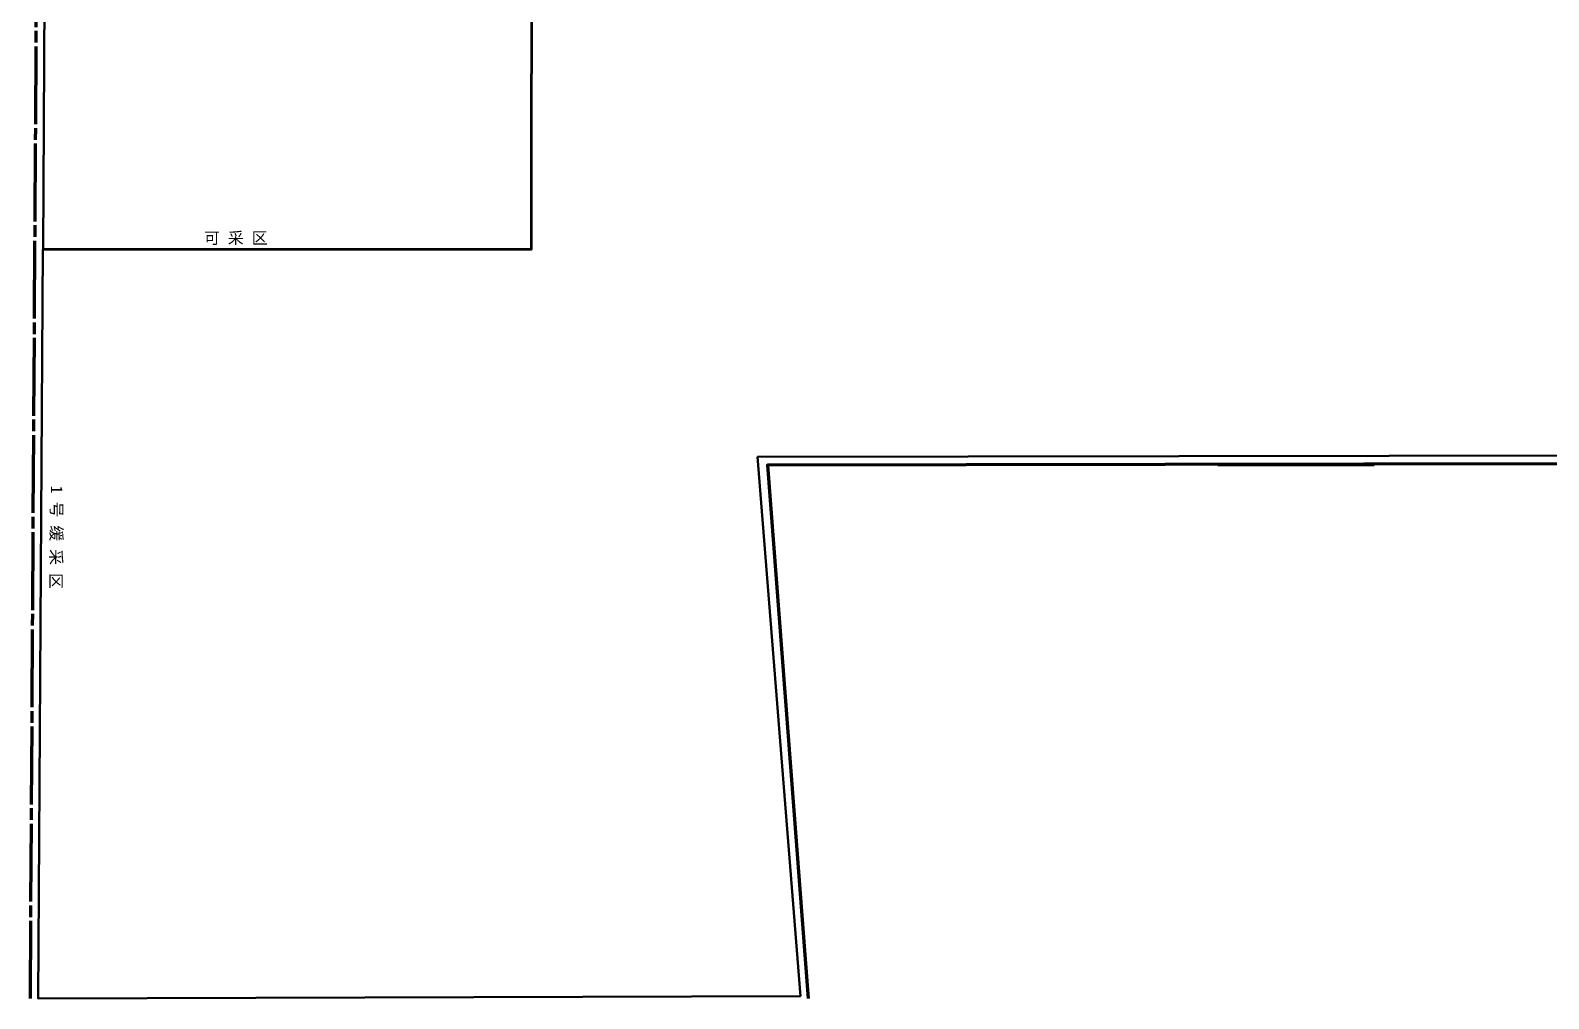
# Model space of a CAD drawing. Header units: millimetres. Extents: x 37468544 to 37497214, y 4323540 to 4346451.
# Drawn here: x 37468544 to 37472449, y 4338007 to 4340499 of the extents above; entities that cross this region are included whole.
import ezdxf

# ---------------------------------------------------------------- set-up
doc = ezdxf.new("R2010")
doc.units = ezdxf.units.MM
doc.linetypes.add('采区边界线', pattern=[45, 20, -1, 3, -1, 20])
for name, color, linetype, lineweight in [('0-52煤可采区范围', 150, 'Continuous', 30), ('0-52煤缓采区范围', 150, 'Continuous', 30), ('0-井田边界', 7, 'Continuous', 9), ('井田边界-3', 7, 'Continuous', 9)]:
    doc.layers.add(name, color=color, linetype=linetype, lineweight=lineweight)
doc.styles.get("Standard").update_dxf_attribs({"font": 'simhei.ttf'})
doc.linetypes.add('井田边界线', pattern='A,20,-4.5,[1,井田边界线,S=1,R=0,X=0,Y=0],-4.5,20', length=49)

msp = doc.modelspace()

# ---------------------------------------------------------------- linework, layer by layer
at = {"layer": '0-52煤可采区范围', "color": 3, "lineweight": 50}
msp.add_lwpolyline([(37468609.7, 4346068.4), (37468577.1, 4339935.7), (37469832.2, 4339936), (37469832.8, 4340840.2)], dxfattribs=at)
at = {"layer": '0-52煤缓采区范围', "color": 2, "lineweight": 50, "ltscale": 5, "flags": 128}
for points in [[(37472534.3, 4340749.9), (37472524, 4340961), (37472056.4, 4341148), (37471482.8, 4341148), (37471482.8, 4340697.4), (37470416.8, 4340697.4), (37470417, 4340839.2), (37469833.8, 4340839.2), (37469833.2, 4339935), (37468576, 4339934.7), (37468564.7, 4338007.3), (37470524.5, 4338013.8), (37470414.3, 4339401), (37476372.4, 4339410.7), (37476371.3, 4340061), (37475796.6, 4340060), (37475187.2, 4339876.1), (37475119.8, 4340000), (37473632, 4340000), (37473279.8, 4340252.9), (37473000, 4340252.9), (37472855.8, 4340467.3), (37472534.3, 4340750.1)], [(37469833.2, 4339935), (37469833.8, 4340839.2)]]:
    msp.add_lwpolyline(points, dxfattribs=at)
at = {"layer": '0-井田边界', "linetype": '井田边界线', "lineweight": 50, "ltscale": 10}
msp.add_line((37471598, 4339380), (37472000, 4339380), dxfattribs=at)
at = {"layer": '0-井田边界', "linetype": '井田边界线', "lineweight": 100, "ltscale": 10}
msp.add_lwpolyline([(37468589, 4346089), (37472502.4, 4346128.8), (37476000, 4346110), (37478955, 4345602), (37482200, 4339400), (37470440, 4339380), (37470545, 4338007.3)], dxfattribs=at)
at = {"layer": '0-井田边界', "linetype": '采区边界线', "lineweight": 100, "ltscale": 10}
msp.add_lwpolyline([(37468544.3, 4338007.3), (37468572, 4342554), (37468589, 4346089)], dxfattribs=at)
at = {"layer": '井田边界-3', "linetype": '采区边界线', "lineweight": 100, "ltscale": 10}
msp.add_lwpolyline([(37468544.3, 4338007.3), (37468572, 4342554), (37468589, 4346089)], dxfattribs=at)

# ---------------------------------------------------------------- texts
at = {"layer": '0-52煤可采区范围', "color": 3, "lineweight": 50}
msp.add_text('可 采 区', height=30, dxfattribs=at).set_placement((37468990.9, 4339949.5, 1118.6))
at = {"layer": '0-52煤缓采区范围', "color": 2, "lineweight": 50, "ltscale": 5}
msp.add_text('1 号 缓 采 区', height=30, rotation=269.5605, dxfattribs=at).set_placement((37468597.2, 4339327.4))

doc.saveas('drawing.dxf')
